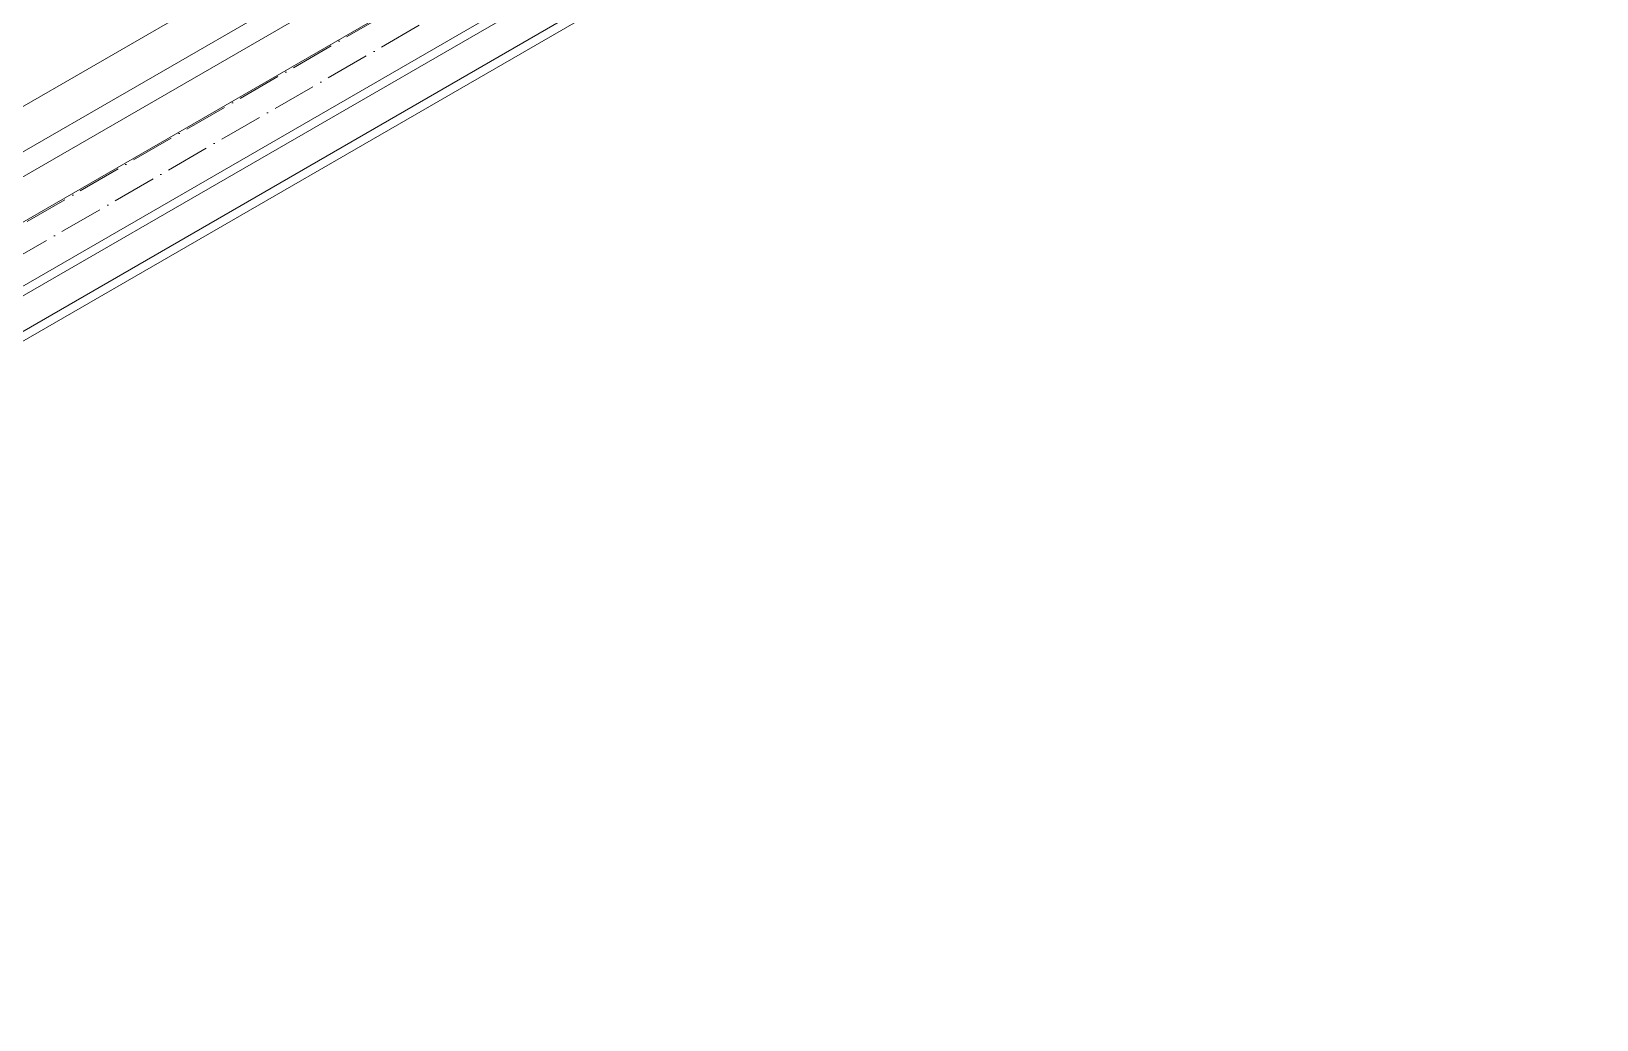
# Model space of a CAD drawing. Header units: millimetres. Extents: x -88595 to 880822, y -1054509 to -148035.
# Drawn here: x 393342.2 to 393701, y -312432.5 to -312206 of the extents above; entities that cross this region are included whole.
import ezdxf

# ---------------------------------------------------------------- set-up
doc = ezdxf.new("R2010")
doc.units = ezdxf.units.MM
doc.linetypes.add('$12$ADSK_Осевая', pattern=[14, 10, -2, 0, -2])
doc.layers.add('Изоляция', color=7, linetype='Continuous', lineweight=18)
doc.layers.add('Трубопровод', color=7, linetype='Continuous', lineweight=18)

msp = doc.modelspace()

# ---------------------------------------------------------------- linework, layer by layer
at = {"layer": 'Изоляция', "color": 134, "true_color": 0x00a6a6}
for p, q in [((393654.45, -312041.81), (393047.57, -312392.19)), ((393070.86, -312432.52), (393701.02, -312068.69))]:
    msp.add_line(p, q, dxfattribs=at)
at = {"layer": 'Изоляция', "color": 190, "true_color": 0x8000ff}
for p, q in [((393606.6, -312085.52), (393239.28, -312297.6)), ((393254.63, -312324.18), (393621.95, -312112.11))]:
    msp.add_line(p, q, dxfattribs=at)
at = {"layer": 'Трубопровод', "color": 134, "true_color": 0x00a6a6}
for p, q in [((393647.97, -312055.94), (393052.07, -312399.98)), ((393066.36, -312424.73), (393662.25, -312080.69))]:
    msp.add_line(p, q, dxfattribs=at)
at = {"layer": 'Трубопровод', "color": 134, "linetype": '$12$ADSK_Осевая', "true_color": 0x00a6a6}
msp.add_line((393655.11, -312068.31), (393059.21, -312412.36), dxfattribs=at)
msp.add_line((393655.11, -312068.31), (393059.21, -312412.36), dxfattribs=at)
at = {"layer": 'Трубопровод', "color": 190, "true_color": 0x8000ff}
for p, q in [((393611.1, -312093.32), (393243.78, -312305.39)), ((393250.13, -312316.39), (393617.45, -312104.32))]:
    msp.add_line(p, q, dxfattribs=at)
at = {"layer": 'Трубопровод', "color": 190, "linetype": '$12$ADSK_Осевая', "true_color": 0x8000ff}
msp.add_line((393614.28, -312098.82), (393246.96, -312310.89), dxfattribs=at)
msp.add_line((393614.28, -312098.82), (393246.96, -312310.89), dxfattribs=at)

doc.saveas('drawing.dxf')
